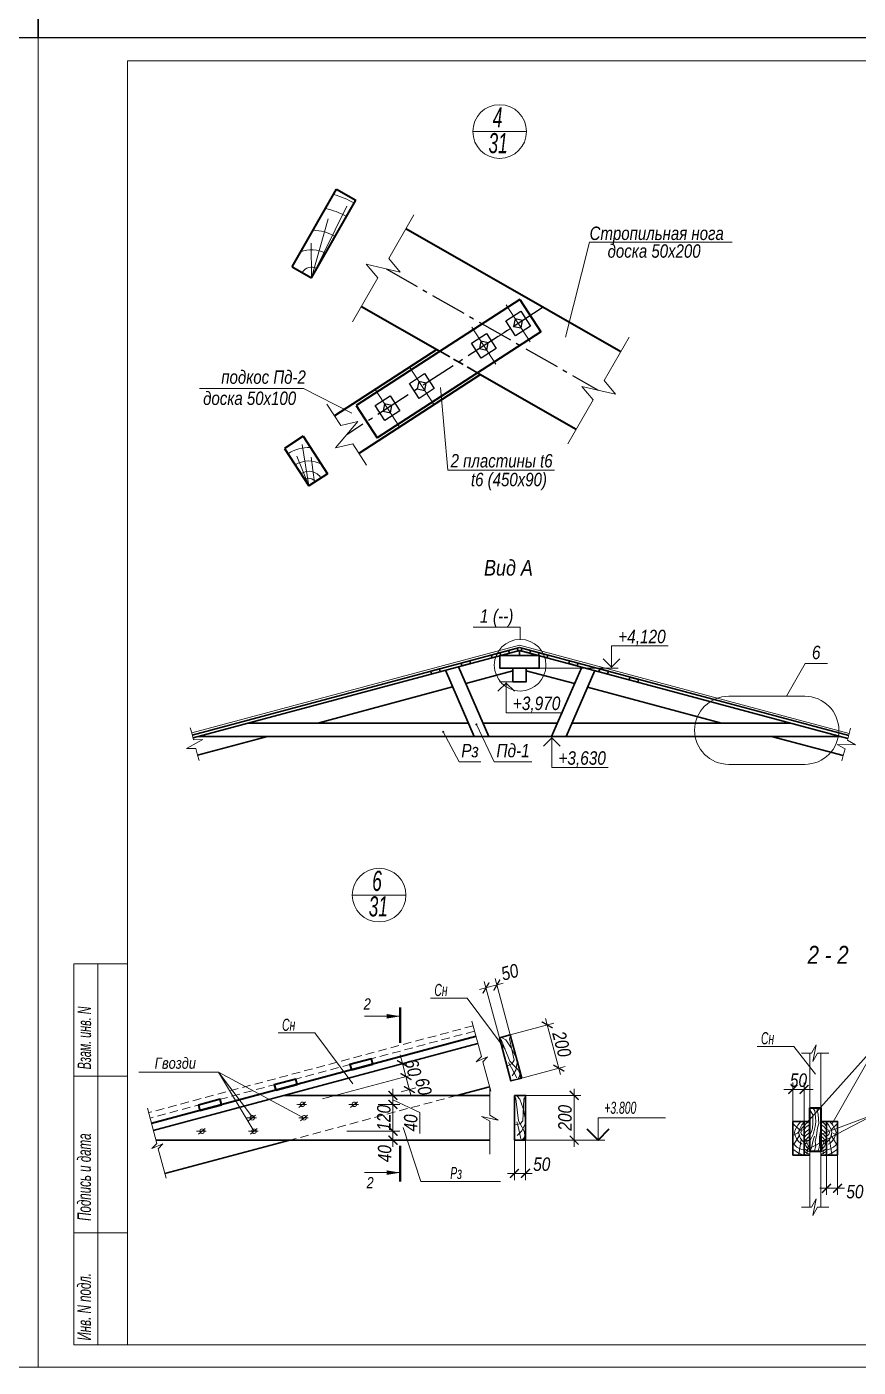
# Model space of a CAD drawing. Header units: millimetres. Extents: x 1582001 to 3303937, y 226471 to 491235.
# Drawn here: x 1623751 to 1642317, y 261555 to 291505 of the extents above; entities that cross this region are included whole.
import ezdxf

# ---------------------------------------------------------------- set-up
doc = ezdxf.new("R2010")
doc.units = ezdxf.units.MM
for name, pattern in [('CENTER', [50.8, 31.75, -6.35, 6.35, -6.35]), ('CONTI', [0]), ('gost5', [7, 5, -2, 0]), ('gost6', [12, 8, -1.5, 1, -1.5]), ('невидимая', [9.525, 6.35, -3.175])]:
    doc.linetypes.add(name, pattern=pattern)
doc.layers.get('Defpoints').update_dxf_attribs({"color": 255, "lineweight": 30})
for name, color, linetype in [('Rasmer', 135, 'Continuous'), ('Spezifikazia', 250, 'Continuous'), ('Формуляр', 138, 'Continuous')]:
    doc.layers.add(name, color=color, linetype=linetype)
for name, color, linetype, lineweight in [('Линия', 7, 'Continuous', 25), ('Оси', 251, 'CENTER', 9), ('Основная', 250, 'Continuous', 40), ('Отметки', 123, 'Continuous', 18), ('перекрытия', 7, 'Continuous', 40), ('Размеры', 7, 'Continuous', 18), ('средние', 92, 'Continuous', 30), ('Стены', 244, 'Continuous', 30), ('Стропило', 30, 'Continuous', 30), ('Текст', 202, 'Continuous', 15), ('Тонкая', 6, 'Continuous', 15), ('тонкие', 163, 'Continuous', 20), ('Штриховка', 252, 'Continuous', 15)]:
    doc.layers.add(name, color=color, linetype=linetype, lineweight=lineweight)
doc.styles.get("Standard").update_dxf_attribs({"font": 'ARIALNI.TTF', "height": 300})
doc.styles.add('STYLE1', font='ARIALNI.TTF', dxfattribs={"height": 300})
doc.styles.add('оля', font='ariali.ttf', dxfattribs={"width": 0.95, "height": 300})
doc.styles.add('Текст', font='ARIALNI.TTF')
doc.dimstyles.new('20', dxfattribs={"dimscale": 100, "dimtxt": 2.5, "dimasz": 2, "dimexe": 1.5, "dimexo": 0, "dimgap": 0.5, "dimtad": 1, "dimdec": 0, "dimlfac": 0.2, "dimzin": 0, "dimdsep": 46, "dimtxsty": 'STYLE1', "dimblk": 'ARCHTICK', "dimcen": -0.5, "dimdle": 1.5, "dimadec": 0, "dimazin": 0, "dimtm": 1e-09, "dimtfac": 1, "dimtdec": 0, "dimtix": 1, "dimtmove": 2, "dimatfit": 3, "dimldrblk": 'OPEN30', "dimfxl": 0, "dimtolj": 1, "dimtzin": 0, "dimlwd": 13, "dimlwe": 13, "dimarcsym": 0})

# ---------------------------------------------------------------- blocks, each defined once
blk = doc.blocks.new('_ArchTick')
at = {"color": 0, "linetype": 'ByBlock', "const_width": 0.15}
blk.add_lwpolyline([(-0.5, -0.5), (0.5, 0.5)], dxfattribs=at)
blk = doc.blocks.new('*D1888')
at = {"layer": 'Defpoints', "color": 0, "lineweight": -3, "transparency": 16777216}
for p in [(1630279, 267839), (1632219, 268048), (1630356, 267549)]:
    blk.add_point(p, dxfattribs=at)
at = {"layer": 'Rasmer', "color": 0, "lineweight": 13, "transparency": 16777216}
for p, q in [((1630279, 267839), (1632286, 268376)), ((1632141, 268338), (1632089, 268531)), ((1630356, 267549), (1632363, 268087)), ((1632141, 268338), (1632219, 268048)), ((1632219, 268048), (1632270, 267855))]:
    blk.add_line(p, q, dxfattribs=at)
at = {"layer": 'Rasmer', "color": 0, "lineweight": 13, "transparency": 16777216, "xscale": 200, "yscale": 200, "zscale": 200}
for p, rotation in [((1632141, 268338), 285.0000000000351), ((1632219, 268048), 105.0000000000351)]:
    blk.add_blockref('_ArchTick', p, dxfattribs=dict(at, rotation=rotation))
at = {"layer": 'Rasmer', "color": 0, "transparency": 16777216, "insert": (1632376, 268245), "char_height": 300, "attachment_point": 5, "rotation": 285, "style": 'STYLE1'}
blk.add_mtext('\\A1;60', dxfattribs=at)
blk = doc.blocks.new('_Open30')
at = {"color": 0, "linetype": 'ByBlock', "lineweight": -2}
for p, q in [((-1, 0.27), (0, 0)), ((0, 0), (-1, -0.27)), ((0, 0), (-1, 0))]:
    blk.add_line(p, q, dxfattribs=at)
blk = doc.blocks.new('*D1889')
at = {"layer": 'Defpoints', "color": 0, "lineweight": -3, "transparency": 16777216}
for p in [(1632296, 267758), (1630356, 267549), (1632114, 267709)]:
    blk.add_point(p, dxfattribs=at)
at = {"layer": 'Rasmer', "color": 0, "lineweight": 13, "transparency": 16777216}
for p, q in [((1630356, 267549), (1632363, 268087)), ((1632180, 268193), (1632335, 267613)), ((1632114, 267709), (1632441, 267797))]:
    blk.add_line(p, q, dxfattribs=at)
at = {"layer": 'Rasmer', "color": 0, "lineweight": 13, "transparency": 16777216, "xscale": 200, "yscale": 200, "zscale": 200}
for p, rotation in [((1632219, 268048), 104.9999999958184), ((1632296, 267758), 284.9999999958184)]:
    blk.add_blockref('_ArchTick', p, dxfattribs=dict(at, rotation=rotation))
at = {"layer": 'Rasmer', "color": 0, "transparency": 16777216, "insert": (1632609, 267828), "char_height": 300, "attachment_point": 5, "rotation": 285, "style": 'STYLE1'}
blk.add_mtext('\\A1;60', dxfattribs=at)
blk = doc.blocks.new('*D1890')
at = {"layer": 'Defpoints', "color": 0, "lineweight": -3, "transparency": 16777216}
for p in [(1630894, 266828), (1630894, 266628), (1631928, 266828)]:
    blk.add_point(p, dxfattribs=at)
at = {"layer": 'Rasmer', "color": 0, "lineweight": 13, "transparency": 16777216}
for p, q in [((1631928, 266478), (1631928, 266978)), ((1630894, 266828), (1632078, 266828)), ((1630894, 266628), (1632078, 266628))]:
    blk.add_line(p, q, dxfattribs=at)
at = {"layer": 'Rasmer', "color": 0, "lineweight": 13, "transparency": 16777216, "xscale": 200, "yscale": 200, "zscale": 200}
for p, rotation in [((1631928, 266828), 90), ((1631928, 266628), 270)]:
    blk.add_blockref('_ArchTick', p, dxfattribs=dict(at, rotation=rotation))
at = {"layer": 'Rasmer', "color": 0, "transparency": 16777216, "insert": (1631744, 266326), "char_height": 300, "attachment_point": 5, "rotation": 90, "style": 'STYLE1'}
blk.add_mtext('\\A1;40', dxfattribs=at)
blk = doc.blocks.new('*D1891')
at = {"layer": 'Defpoints', "color": 0, "lineweight": -3, "transparency": 16777216}
for p in [(1631596, 267428), (1631928, 267428), (1630894, 266828)]:
    blk.add_point(p, dxfattribs=at)
at = {"layer": 'Rasmer', "color": 0, "lineweight": 13, "transparency": 16777216}
for p, q in [((1631928, 266678), (1631928, 267578)), ((1631596, 267428), (1632078, 267428)), ((1630894, 266828), (1632078, 266828))]:
    blk.add_line(p, q, dxfattribs=at)
at = {"layer": 'Rasmer', "color": 0, "lineweight": 13, "transparency": 16777216, "xscale": 200, "yscale": 200, "zscale": 200}
for p, rotation in [((1631928, 267428), 90), ((1631928, 266828), 270)]:
    blk.add_blockref('_ArchTick', p, dxfattribs=dict(at, rotation=rotation))
at = {"layer": 'Rasmer', "color": 0, "transparency": 16777216, "insert": (1631725, 267128), "char_height": 300, "attachment_point": 5, "rotation": 90, "style": 'STYLE1'}
blk.add_mtext('\\A1;120', dxfattribs=at)
blk = doc.blocks.new('*D1892')
at = {"layer": 'Defpoints', "color": 0, "lineweight": -3, "transparency": 16777216}
for p in [(1631568, 267628), (1631928, 267628), (1631596, 267428)]:
    blk.add_point(p, dxfattribs=at)
at = {"layer": 'Rasmer', "color": 0, "lineweight": 13, "transparency": 16777216}
for p, q in [((1631928, 267278), (1631928, 267778)), ((1631568, 267628), (1632078, 267628)), ((1631928, 267528), (1632530, 267248)), ((1631596, 267428), (1632078, 267428)), ((1632530, 267248), (1632530, 266778))]:
    blk.add_line(p, q, dxfattribs=at)
at = {"layer": 'Rasmer', "color": 0, "lineweight": 13, "transparency": 16777216, "xscale": 200, "yscale": 200, "zscale": 200}
for p, rotation in [((1631928, 267628), 90), ((1631928, 267428), 270)]:
    blk.add_blockref('_ArchTick', p, dxfattribs=dict(at, rotation=rotation))
at = {"layer": 'Rasmer', "color": 0, "transparency": 16777216, "insert": (1632326, 267013), "char_height": 300, "attachment_point": 5, "rotation": 90, "style": 'STYLE1'}
blk.add_mtext('\\A1;40', dxfattribs=at)
blk = doc.blocks.new('*D1893')
at = {"layer": 'Defpoints', "color": 0, "lineweight": -3, "transparency": 16777216}
for p in [(1634639, 267628), (1634889, 267628), (1634889, 265886)]:
    blk.add_point(p, dxfattribs=at)
at = {"layer": 'Rasmer', "color": 0, "lineweight": 13, "transparency": 16777216}
for p, q in [((1634639, 267628), (1634639, 265736)), ((1634889, 267628), (1634889, 265736)), ((1634489, 265886), (1635039, 265886))]:
    blk.add_line(p, q, dxfattribs=at)
at = {"layer": 'Rasmer', "color": 0, "lineweight": 13, "transparency": 16777216, "xscale": 200, "yscale": 200, "zscale": 200, "rotation": 180}
blk.add_blockref('_ArchTick', (1634639, 265886), dxfattribs=at)
at = {"layer": 'Rasmer', "color": 0, "lineweight": 13, "transparency": 16777216, "xscale": 200, "yscale": 200, "zscale": 200}
blk.add_blockref('_ArchTick', (1634889, 265886), dxfattribs=at)
at = {"layer": 'Rasmer', "color": 0, "transparency": 16777216, "insert": (1635251, 266090), "char_height": 300, "attachment_point": 5, "style": 'STYLE1'}
blk.add_mtext('\\A1;50', dxfattribs=at)
blk = doc.blocks.new('*D1894')
at = {"layer": 'Defpoints', "color": 0, "lineweight": -3, "transparency": 16777216}
for p in [(1634889, 267628), (1634889, 266628), (1635974, 266628)]:
    blk.add_point(p, dxfattribs=at)
at = {"layer": 'Rasmer', "color": 0, "lineweight": 13, "transparency": 16777216}
for p, q in [((1635974, 267778), (1635974, 266478)), ((1634889, 267628), (1636124, 267628)), ((1634889, 266628), (1636124, 266628))]:
    blk.add_line(p, q, dxfattribs=at)
at = {"layer": 'Rasmer', "color": 0, "lineweight": 13, "transparency": 16777216, "xscale": 200, "yscale": 200, "zscale": 200}
for p, rotation in [((1635974, 267628), 90), ((1635974, 266628), 270)]:
    blk.add_blockref('_ArchTick', p, dxfattribs=dict(at, rotation=rotation))
at = {"layer": 'Rasmer', "color": 0, "transparency": 16777216, "insert": (1635771, 267128), "char_height": 300, "attachment_point": 5, "rotation": 90, "style": 'STYLE1'}
blk.add_mtext('\\A1;200', dxfattribs=at)
blk = doc.blocks.new('*D1895')
at = {"layer": 'Defpoints', "color": 0, "lineweight": -3, "transparency": 16777216}
for p in [(1634248, 270094), (1634546, 268982), (1634304, 268917)]:
    blk.add_point(p, dxfattribs=at)
at = {"layer": 'Rasmer', "color": 0, "lineweight": 13, "transparency": 16777216}
for p, q in [((1634304, 268917), (1633967, 270174)), ((1634546, 268982), (1634209, 270239)), ((1633861, 269991), (1634392, 270133))]:
    blk.add_line(p, q, dxfattribs=at)
at = {"layer": 'Rasmer', "color": 0, "lineweight": 13, "transparency": 16777216, "xscale": 200, "yscale": 200, "zscale": 200}
for p, rotation in [((1634006, 270030), 194.9999999999881), ((1634248, 270094), 14.99999999998814)]:
    blk.add_blockref('_ArchTick', p, dxfattribs=dict(at, rotation=rotation))
at = {"layer": 'Rasmer', "color": 0, "transparency": 16777216, "insert": (1634536, 270382), "char_height": 300, "attachment_point": 5, "rotation": 15, "style": 'STYLE1'}
blk.add_mtext('\\A1;50', dxfattribs=at)
blk = doc.blocks.new('*D1896')
at = {"layer": 'Defpoints', "color": 0, "lineweight": -3, "transparency": 16777216}
for p in [(1634546, 268982), (1635632, 268238), (1634804, 268016)]:
    blk.add_point(p, dxfattribs=at)
at = {"layer": 'Rasmer', "color": 0, "lineweight": 13, "transparency": 16777216}
for p, q in [((1635334, 269348), (1635671, 268093)), ((1634546, 268982), (1635518, 269242)), ((1634804, 268016), (1635777, 268277))]:
    blk.add_line(p, q, dxfattribs=at)
at = {"layer": 'Rasmer', "color": 0, "lineweight": 13, "transparency": 16777216, "xscale": 200, "yscale": 200, "zscale": 200}
for p, rotation in [((1635373, 269204), 104.9999999999967), ((1635632, 268238), 284.9999999999967)]:
    blk.add_blockref('_ArchTick', p, dxfattribs=dict(at, rotation=rotation))
at = {"layer": 'Rasmer', "color": 0, "transparency": 16777216, "insert": (1635699, 268773), "char_height": 300, "attachment_point": 5, "rotation": 285, "style": 'STYLE1'}
blk.add_mtext('\\A1;200', dxfattribs=at)
blk = doc.blocks.new('*D1897')
at = {"layer": 'Defpoints', "color": 0, "lineweight": -3, "transparency": 16777216}
for p in [(1641109, 267763), (1640859, 267045), (1641109, 267045)]:
    blk.add_point(p, dxfattribs=at)
at = {"layer": 'Rasmer', "color": 0, "lineweight": 13, "transparency": 16777216}
for p, q in [((1640859, 267763), (1640659, 267763)), ((1640859, 267045), (1640859, 267913)), ((1640859, 267763), (1641109, 267763)), ((1641109, 267045), (1641109, 267913)), ((1641109, 267763), (1641309, 267763))]:
    blk.add_line(p, q, dxfattribs=at)
at = {"layer": 'Rasmer', "color": 0, "lineweight": 13, "transparency": 16777216, "xscale": 200, "yscale": 200, "zscale": 200}
blk.add_blockref('_ArchTick', (1640859, 267763), dxfattribs=at)
at = {"layer": 'Rasmer', "color": 0, "lineweight": 13, "transparency": 16777216, "xscale": 200, "yscale": 200, "zscale": 200, "rotation": 180}
blk.add_blockref('_ArchTick', (1641109, 267763), dxfattribs=at)
at = {"layer": 'Rasmer', "color": 0, "transparency": 16777216, "insert": (1640984, 267966), "char_height": 300, "attachment_point": 5, "style": 'STYLE1'}
blk.add_mtext('\\A1;50', dxfattribs=at)
blk = doc.blocks.new('*D1898')
at = {"layer": 'Defpoints', "color": 0, "lineweight": -3, "transparency": 16777216}
for p in [(1641609, 266295), (1641859, 266295), (1641859, 265553)]:
    blk.add_point(p, dxfattribs=at)
at = {"layer": 'Rasmer', "color": 0, "lineweight": 13, "transparency": 16777216}
for p, q in [((1641609, 266295), (1641609, 265403)), ((1641859, 266295), (1641859, 265403)), ((1641459, 265553), (1642009, 265553))]:
    blk.add_line(p, q, dxfattribs=at)
at = {"layer": 'Rasmer', "color": 0, "lineweight": 13, "transparency": 16777216, "xscale": 200, "yscale": 200, "zscale": 200, "rotation": 180}
blk.add_blockref('_ArchTick', (1641609, 265553), dxfattribs=at)
at = {"layer": 'Rasmer', "color": 0, "lineweight": 13, "transparency": 16777216, "xscale": 200, "yscale": 200, "zscale": 200}
blk.add_blockref('_ArchTick', (1641859, 265553), dxfattribs=at)
at = {"layer": 'Rasmer', "color": 0, "transparency": 16777216, "insert": (1642244, 265476), "char_height": 300, "attachment_point": 5, "style": 'STYLE1'}
blk.add_mtext('\\A1;50', dxfattribs=at)

msp = doc.modelspace()

# ---------------------------------------------------------------- linework, layer by layer
at = {"linetype": 'gost6', "ltscale": 100}
for p, q in [((1631772.7, 286096.4), (1636508.7, 283387.2)), ((1635283.8, 285239.9), (1630896.3, 282391))]:
    msp.add_line(p, q, dxfattribs=at)
at = {"layer": 'Spezifikazia', "lineweight": 18, "ltscale": 500}
for p, q in [((1624800.8, 262055.1), (1624800.8, 270567.3)), ((1626000.8, 270567.3), (1624800.8, 270567.3)), ((1625340.2, 262055.1), (1625340.2, 270567.3)), ((1626000.8, 268055.1), (1624800.8, 268055.1)), ((1626000.8, 264555.1), (1624800.8, 264555.1)), ((1626000.8, 264555.1), (1624800.8, 264555.1)), ((1626000.8, 262055.1), (1624800.8, 262055.1))]:
    msp.add_line(p, q, dxfattribs=at)
for points in [[(1582000.9, 291255.1), (1624000.8, 291255.1), (1624000.8, 261555.1), (1582000.9, 261555.1)], [(1624000.8, 291255.1), (1666000.8, 291255.1), (1666000.8, 261555.1), (1624000.8, 261555.1)], [(1626000.8, 262055.1), (1626000.8, 290745), (1665500.8, 290745), (1665500.8, 262055.1)]]:
    msp.add_lwpolyline(points, close=True, dxfattribs=at)
at = {"layer": 'Линия', "ltscale": 100}
for points in [[(1634446.9, 284935), (1634782.4, 285152.8), (1635000.3, 284817.3), (1634664.8, 284599.5)], [(1634658.6, 284976.3), (1634623.5, 284811.1), (1634788.6, 284776), (1634823.7, 284941.1)], [(1633680.9, 284437.6), (1634016.4, 284655.4), (1634234.2, 284319.9), (1633898.8, 284102.1)], [(1633892.6, 284478.9), (1633857.5, 284313.8), (1634022.6, 284278.7), (1634057.7, 284443.8)], [(1632295.4, 283537.9), (1632630.8, 283755.7), (1632848.7, 283420.3), (1632513.2, 283202.4)], [(1632507, 283579.2), (1632471.9, 283414.1), (1632637, 283379), (1632672.1, 283544.1)], [(1631529.3, 283040.5), (1631864.8, 283258.3), (1632082.7, 282922.9), (1631747.2, 282705)], [(1631741, 283081.8), (1631705.9, 282916.7), (1631871, 282881.6), (1631906.1, 283046.7)]]:
    msp.add_lwpolyline(points, close=True, dxfattribs=at)
at = {"layer": 'Оси', "lineweight": 0, "ltscale": 100}
for p, q in [((1629976.5, 267487.7), (1629824.1, 267359.9)), ((1631135.6, 267487.7), (1630983.2, 267359.9)), ((1628856.9, 267187.7), (1628704.5, 267059.9)), ((1630016, 267187.7), (1629863.6, 267059.9)), ((1627737.3, 266887.7), (1627584.9, 266759.9)), ((1628896.4, 266887.7), (1628744, 266759.9))]:
    msp.add_line(p, q, dxfattribs=at)
at = {"layer": 'Оси'}
for p, q in [((1629996.9, 267427.9), (1629782.8, 267427.9)), ((1631156.1, 267427.9), (1630941.9, 267427.9)), ((1628877.3, 267127.9), (1628663.2, 267127.9)), ((1630036.4, 267127.9), (1629822.3, 267127.9)), ((1627757.7, 266827.9), (1627543.6, 266827.9)), ((1628916.8, 266827.9), (1628702.7, 266827.9))]:
    msp.add_line(p, q, dxfattribs=at)
at = {"layer": 'Основная', "ltscale": 100}
for p, q in [((1629674.9, 286144.4), (1630668, 287880.4)), ((1630668, 287880.4), (1631102, 287632.1)), ((1630108.9, 285896.1), (1631102, 287632.1)), ((1632216.1, 286994.8), (1637016.1, 284249)), ((1629674.9, 286144.4), (1630108.9, 285896.1)), ((1634759.5, 285412.1), (1631109.5, 283042.1)), ((1631223, 285258.8), (1632977.6, 284255.1)), ((1634759.5, 285412.1), (1635227.8, 284690.9)), ((1635227.8, 284690.9), (1631577.8, 282320.8)), ((1632909.2, 284294.2), (1630624, 282810.4)), ((1633885.4, 283735.8), (1631168.6, 281971.7)), ((1633817.1, 283774.9), (1636023, 282513)), ((1631109.5, 283042.1), (1631577.8, 282320.8)), ((1629924.4, 282356.1), (1629505, 282083.8)), ((1629924.4, 282356.1), (1630469, 281517.4)), ((1629505, 282083.8), (1630049.6, 281245.1)), ((1630469, 281517.4), (1630049.6, 281245.1))]:
    msp.add_line(p, q, dxfattribs=at)
at = {"layer": 'Отметки', "linetype": 'Continuous', "ltscale": 100}
for p, q in [((1636511.6, 267127.9), (1638011.6, 267127.9)), ((1635450.5, 266627.9), (1636661.6, 266627.9))]:
    msp.add_line(p, q, dxfattribs=at)
at = {"layer": 'перекрытия', "ltscale": 100}
msp.add_line((1633782.2, 268943), (1626534.4, 267001), dxfattribs=at)
for points in [[(1631481.9, 268326.6), (1631449.6, 268447.4), (1630966.6, 268318), (1630999, 268197.2), (1631481.9, 268326.6)], [(1629791.6, 267873.7), (1629759.2, 267994.5), (1629276.3, 267865), (1629308.6, 267744.3), (1629791.6, 267873.7)], [(1628101.2, 267420.8), (1628068.8, 267541.5), (1627585.9, 267412.1), (1627618.2, 267291.4), (1628101.2, 267420.8)]]:
    msp.add_lwpolyline(points, dxfattribs=at)
at = {"layer": 'Размеры', "ltscale": 100}
for p, q in [((1634768.3, 278090.2), (1633719.6, 278090.2)), ((1634768.3, 277817.6), (1634768.3, 278090.2)), ((1640714.4, 276546.8), (1641134.9, 277275.1)), ((1641134.9, 277275.1), (1641630.1, 277275.1)), ((1641124.9, 276546.8), (1639425.5, 276546.8)), ((1639425.5, 275025.3), (1641124.9, 275025.3))]:
    msp.add_line(p, q, dxfattribs=at)
at = {"layer": 'Размеры', "linetype": 'Continuous', "ltscale": 100}
for p, q in [((1636807.8, 277171.1), (1636807.8, 277671.1)), ((1636807.8, 277671.1), (1638071.9, 277671.1)), ((1636622, 277385.2), (1636807.8, 277199.3)), ((1636807.8, 277199.3), (1636993.7, 277385.2)), ((1635195.6, 277171.1), (1636957.8, 277171.1)), ((1634455.1, 276842.8), (1634269.2, 276656.9)), ((1634755.1, 276871.1), (1634305.1, 276871.1)), ((1634455.1, 276871.1), (1634455.1, 276178.7)), ((1634641, 276656.9), (1634455.1, 276842.8)), ((1634455.1, 276178.7), (1635719.2, 276178.7)), ((1633789.8, 275914.6), (1634189.1, 275083.5)), ((1633051.3, 275751.4), (1633404.1, 275082.9)), ((1635472.4, 275620.8), (1635286.6, 275434.9)), ((1635622.4, 275649.1), (1635322.4, 275649.1)), ((1635472.4, 275649.1), (1635472.4, 274956.8)), ((1635658.3, 275434.9), (1635472.4, 275620.8)), ((1633404.1, 275082.9), (1633892.9, 275082.9)), ((1634189.1, 275083.5), (1635032.6, 275083.5)), ((1635472.4, 274956.8), (1636736.5, 274956.8))]:
    msp.add_line(p, q, dxfattribs=at)
at = {"layer": 'Размеры', "linetype": 'Continuous', "ltscale": 40}
for p, q in [((1627433.2, 275726.3), (1627402.2, 275842.2)), ((1642118.6, 275716), (1642149.7, 275831.9)), ((1627566, 275230.6), (1627597.1, 275114.7)), ((1641985.6, 275219.5), (1641954.6, 275103.6))]:
    msp.add_line(p, q, dxfattribs=at)
for points in [[(1627433.2, 275726.3), (1627473.7, 275575.1), (1627679.9, 275578.5), (1627319.4, 275378.4), (1627525.5, 275381.9), (1627566, 275230.6)], [(1641985.6, 275219.5), (1642026.2, 275371.2), (1641846, 275471.2), (1642258.3, 275464.3), (1642078, 275564.4), (1642118.6, 275716)]]:
    msp.add_lwpolyline(points, dxfattribs=at)
at = {"layer": 'Размеры', "lineweight": 40}
msp.add_lwpolyline([(1636257.7, 266877.9), (1636507.7, 266627.9), (1636757.7, 266877.9)], dxfattribs=at)
at = {"layer": 'Размеры'}
msp.add_lwpolyline([(1636507.7, 266627.9), (1636507.7, 267127.9), (1638007.7, 267127.9)], dxfattribs=at)
at = {"layer": 'Размеры', "ltscale": 100}
for centre, radius, start, end in [((1634768.3, 277240.6), 577, 0, 180), ((1634768.3, 277240.6), 577, 180, 0), ((1639425.5, 275786), 760.8, 90, 270), ((1641124.9, 275786), 760.8, 270, 90)]:
    msp.add_arc(centre, radius, start, end, dxfattribs=at)
at = {"layer": 'Размеры', "linetype": 'Continuous', "ltscale": 100}
for centre, start, end in [((1633789.8, 275914.6), 0, 180), ((1633789.8, 275914.6), 180, 0), ((1633051.3, 275751.4), 0, 180), ((1633051.3, 275751.4), 180, 0)]:
    msp.add_arc(centre, 12.5, start, end, dxfattribs=at)
at = {"layer": 'средние', "linetype": 'gost5', "ltscale": 50}
msp.add_line((1632977.6, 284255.1), (1633817.1, 283774.9), dxfattribs=at)
at = {"layer": 'Стены'}
for p, q in [((1634755.1, 277637.3), (1627445.9, 275678.8)), ((1634755.1, 277637.3), (1642105.7, 275667.7)), ((1634755.1, 277571.1), (1627462.5, 275617)), ((1634755.1, 277571.1), (1634755.1, 277454.1)), ((1634755.1, 277571.1), (1642089.1, 275605.9)), ((1633742.1, 275649.1), (1633097.5, 277126.9)), ((1634069.4, 275649.1), (1633390.5, 277205.4)), ((1634605.1, 277116.8), (1633552.2, 276834.6)), ((1634905.1, 277116.8), (1635981.4, 276828.4)), ((1635467, 275649.1), (1636143.1, 277199.1)), ((1635794.3, 275649.1), (1636436.2, 277120.6)), ((1633259.2, 276756.1), (1630247.3, 275949.1)), ((1636274.4, 276749.8), (1639262.9, 275949.1)), ((1633611.2, 275949.1), (1628701.8, 275949.1)), ((1635597.9, 275949.1), (1633938.5, 275949.1)), ((1640808.4, 275949.1), (1635925.2, 275949.1)), ((1629127.7, 275649.1), (1627566, 275230.6)), ((1641928, 275649.1), (1627582.2, 275649.1)), ((1640382.5, 275649.1), (1641985.6, 275219.5))]:
    msp.add_line(p, q, dxfattribs=at)
for points in [[(1633641.6, 277338.9), (1633658.1, 277277.1), (1633464.9, 277225.4), (1633448.4, 277287.2)], [(1634317.7, 277520.1), (1634334.3, 277458.3), (1634141.1, 277406.5), (1634124.5, 277468.4)], [(1634314.6, 277454.1), (1635195.6, 277454.1), (1635195.6, 277171.1), (1634314.6, 277171.1)], [(1634510.9, 277571.9), (1634527.5, 277510.1), (1634334.3, 277458.3), (1634317.7, 277520.1)], [(1634704.1, 277623.6), (1634720.6, 277561.8), (1634527.5, 277510.1), (1634510.9, 277571.9)], [(1634806.1, 277623.6), (1634789.6, 277561.8), (1634982.7, 277510.1), (1634999.3, 277571.9)], [(1634999.3, 277571.9), (1634982.7, 277510.1), (1635175.9, 277458.3), (1635192.5, 277520.1)], [(1635192.5, 277520.1), (1635175.9, 277458.3), (1635369.1, 277406.5), (1635385.7, 277468.4)], [(1635868.6, 277338.9), (1635852.1, 277277.1), (1636045.3, 277225.4), (1636061.8, 277287.2)], [(1632965.4, 277157.8), (1632982, 277095.9), (1632788.8, 277044.2), (1632772.2, 277106)], [(1634605.1, 277171.1), (1634905.1, 277171.1), (1634905.1, 276871.1), (1634605.1, 276871.1)], [(1636544.8, 277157.8), (1636528.2, 277095.9), (1636721.4, 277044.2), (1636738, 277106)], [(1637220.9, 276976.6), (1637204.4, 276914.8), (1637397.6, 276863), (1637414.1, 276924.8)]]:
    msp.add_lwpolyline(points, close=True, dxfattribs=at)
at = {"layer": 'Стропило', "linetype": 'невидимая', "lineweight": 20, "ltscale": 30}
for p, q in [((1633717.5, 269184.5), (1626469.7, 267242.4)), ((1633749.9, 269063.8), (1626502.1, 267121.7)), ((1633356.2, 267627.9), (1629624.2, 266627.9))]:
    msp.add_line(p, q, dxfattribs=at)
at = {"layer": 'Стропило'}
for p, q in [((1633823.7, 268788.5), (1626575.8, 266846.4)), ((1634082.5, 267822.5), (1633356.2, 267627.9)), ((1629492.5, 267627.9), (1634090.7, 267627.9)), ((1641109.1, 267045.5), (1641109.1, 266295.5)), ((1641109.1, 267045.5), (1641234.1, 267045.5)), ((1641609.1, 267045.5), (1641484.1, 267045.5)), ((1641609.1, 267045.5), (1641609.1, 266295.5)), ((1626634.4, 266627.9), (1634090.7, 266627.9)), ((1629624.2, 266627.9), (1626834.7, 265880.5)), ((1641109.1, 266295.5), (1641234.1, 266295.5)), ((1641609.1, 266295.5), (1641484.1, 266295.5))]:
    msp.add_line(p, q, dxfattribs=at)
at = {"layer": 'Стропило', "lineweight": 18}
for p, q in [((1641234.1, 268571.5), (1641234.1, 265128.3)), ((1641484.1, 268571.5), (1641484.1, 265128.3))]:
    msp.add_line(p, q, dxfattribs=at)
at = {"layer": 'Стропило'}
for points in [[(1634304.2, 268917.2), (1634545.6, 268981.9), (1634804.5, 268016), (1634563, 267951.3), (1634304.2, 268917.2)], [(1634639, 267627.9), (1634889, 267627.9), (1634889, 266627.9), (1634639, 266627.9), (1634639, 267627.9)], [(1640859.1, 267045.5), (1641109.1, 267045.5), (1641109.1, 266295.5), (1640859.1, 266295.5), (1640859.1, 267045.5)], [(1641609.1, 267045.5), (1641859.1, 267045.5), (1641859.1, 266295.5), (1641609.1, 266295.5), (1641609.1, 267045.5)]]:
    msp.add_lwpolyline(points, dxfattribs=at)
at = {"layer": 'Стропило', "lineweight": 40}
msp.add_lwpolyline([(1641234.1, 267352.4), (1641484.1, 267352.4), (1641484.1, 266373.4), (1641234.1, 266373.4), (1641234.1, 267352.4)], dxfattribs=at)
at = {"layer": 'Текст', "linetype": 'CONTI', "ltscale": 20}
for p, q in [((1634910.7, 289163.9), (1633710.7, 289163.9)), ((1632218.1, 272104.1), (1631018.1, 272104.1))]:
    msp.add_line(p, q, dxfattribs=at)
at = {"layer": 'Текст'}
for p, q in [((1632764.6, 269800.7), (1633583.6, 269800.7)), ((1633583.6, 269800.7), (1634431, 268660.4)), ((1632090.6, 269396.3), (1631290.6, 269396.3)), ((1629363.6, 269023.4), (1630182.6, 269023.4)), ((1630182.6, 269023.4), (1631030, 267883.2)), ((1640058.7, 268722.5), (1640877.7, 268722.5)), ((1640877.7, 268722.5), (1641360.8, 268105.5)), ((1642757.1, 268784.1), (1640963.6, 266784.4)), ((1641731.6, 266988.4), (1642757.1, 268784.1)), ((1627007.2, 268144.1), (1626254.9, 268144.1)), ((1632158, 266911.4), (1632547.6, 265703)), ((1632090.6, 265902.4), (1631290.6, 265902.4)), ((1633299.9, 265703), (1632547.6, 265703)), ((1634326.1, 265703), (1632547.6, 265703))]:
    msp.add_line(p, q, dxfattribs=at)
at = {"layer": 'Текст', "ltscale": 100}
for p, q in [((1628033.4, 268144.1), (1626254.9, 268144.1)), ((1628033.4, 268144.1), (1629944.7, 267117.9)), ((1628033.4, 268144.1), (1628788.4, 267143.1)), ((1628033.4, 268144.1), (1628830.3, 266819.4)), ((1641154.5, 266404.5), (1642708.2, 267216.6)), ((1642708.2, 267216.6), (1641522.2, 266766.2))]:
    msp.add_line(p, q, dxfattribs=at)
at = {"layer": 'Текст', "const_width": 50}
for points in [[(1632090.6, 269596.3), (1632090.6, 268796.3)], [(1632090.6, 266502.4), (1632090.6, 265702.4)]]:
    msp.add_lwpolyline(points, dxfattribs=at)
at = {"layer": 'Текст'}
for points in [[(1632090.6, 269396.3, 0, 100, 0), (1631790.6, 269396.3, 100, 100, 0)], [(1632090.6, 265902.4, 0, 100, 0), (1631790.6, 265902.4, 100, 100, 0)]]:
    msp.add_lwpolyline(points, format="xyseb", dxfattribs=at)
at = {"layer": 'Текст', "linetype": 'CONTI', "ltscale": 20}
for centre in [(1634310.7, 289163.9), (1631618.1, 272104.1)]:
    msp.add_circle(centre, 600, dxfattribs=at)
at = {"layer": 'Тонкая', "ltscale": 10}
for p, q in [((1630108.9, 285896.1), (1630900.3, 287495.5)), ((1631833.3, 286325.7), (1632390.9, 287300.4)), ((1630108.9, 285896.1), (1630481.5, 287215.7)), ((1630108.9, 285896.1), (1630100.3, 286668.1)), ((1631833.3, 286325.7), (1632087.6, 286023.8)), ((1631333.1, 286197.8), (1632087.6, 286023.8)), ((1631333.1, 286197.8), (1631587.4, 285895.8)), ((1631587.4, 285895.8), (1631024.2, 284911.3)), ((1634125.3, 284487.7), (1634555.9, 284767.2)), ((1636644.4, 283599.2), (1637202, 284573.9)), ((1632991.8, 283445), (1633150.7, 281599.1)), ((1636144.2, 283471.2), (1636898.7, 283297.2)), ((1636144.2, 283471.2), (1636398.5, 283169.3)), ((1636644.4, 283599.2), (1636898.7, 283297.2)), ((1630761.5, 282598.7), (1630452.4, 283074.6)), ((1636398.5, 283169.3), (1635835.3, 282184.8)), ((1630646.3, 282095.4), (1631146.3, 282686.7)), ((1630761.5, 282598.7), (1631146.3, 282686.7)), ((1630049.6, 281245.1), (1629896.7, 282171.8)), ((1630646.3, 282095.4), (1631031.2, 282183.3)), ((1631340.2, 281707.4), (1631031.2, 282183.3)), ((1630049.6, 281245.1), (1629780.3, 281913)), ((1630175.2, 281326.6), (1630098.9, 281891.7)), ((1633150.7, 281599.1), (1635536.6, 281599.1))]:
    msp.add_line(p, q, dxfattribs=at)
at = {"layer": 'Тонкая', "ltscale": 0.5}
for p in [(1627608.5, 283425.9), (1631012.2, 282871.9)]:
    msp.add_line(p, (1629928, 283425.9), dxfattribs=at)
msp.add_lwpolyline([(1635781.1, 284567.4), (1636314.4, 286691.3), (1639506.4, 286691.3)], dxfattribs=at)
at = {"layer": 'Тонкая', "ltscale": 100}
for points in [[(1634455, 285289.9), (1634992.2, 284462.4)], [(1633688.9, 284792.5), (1634226.2, 283965)], [(1632303.4, 283892.8), (1632840.6, 283065.4)], [(1631537.4, 283395.4), (1632074.6, 282568)]]:
    msp.add_lwpolyline(points, dxfattribs=at)
at = {"layer": 'Тонкая'}
for points in [[(1633690.8, 269284.5), (1633901.9, 268496.6), (1633787.5, 268380), (1634036.4, 268486.3), (1633933.7, 268377.7), (1634110, 267719.7)], [(1641053.7, 268571.5), (1641274.4, 268571.5), (1641382.6, 268759), (1641303.5, 268386.6), (1641410.3, 268571.5), (1641665, 268571.5)], [(1634090.7, 267803.4), (1634090.7, 267185), (1634278.1, 267076.8), (1633905.7, 267156), (1634090.7, 267049.2), (1634090.7, 266314.2)], [(1626442.9, 267342.4), (1626654, 266554.6), (1626539.6, 266438), (1626788.6, 266544.3), (1626685.9, 266435.6), (1626862.2, 265777.7)], [(1641053.7, 265128.3), (1641274.4, 265128.3), (1641382.6, 265315.8), (1641303.5, 264943.3), (1641410.3, 265128.3), (1641665, 265128.3)]]:
    msp.add_lwpolyline(points, dxfattribs=at)
at = {"layer": 'Тонкая', "linetype": 'CONTI', "ltscale": 20, "const_width": 100}
for points in [[(1629895.2, 267427.9, 1), (1629915.2, 267427.9, 1)], [(1631054.3, 267427.9, 1), (1631074.3, 267427.9, 1)], [(1628775.6, 267127.9, 1), (1628795.6, 267127.9, 1)], [(1629934.7, 267127.9, 1), (1629954.7, 267127.9, 1)], [(1627656, 266827.9, 1), (1627676, 266827.9, 1)], [(1628815.1, 266827.9, 1), (1628835.1, 266827.9, 1)]]:
    msp.add_lwpolyline(points, format="xyb", close=True, dxfattribs=at)
at = {"layer": 'Тонкая', "ltscale": 10}
for centre, radius, start, end in [((1630108.9, 285896.1), 1924.3, 60.22847, 75.28873), ((1630108.9, 285896.1), 1578.9, 60.22847, 78.6899), ((1630108.9, 285896.1), 1064.1, 60.22847, 88.25558), ((1630108.9, 285896.1), 628.2, 60.22847, 112.96866), ((1630108.9, 285896.1), 239.6, 60.22847, 150.22847), ((1630049.6, 281245.1), 859.1, 87.40501, 122.9965), ((1630049.6, 281245.1), 560.4, 59.84636, 122.9965), ((1630049.6, 281245.1), 327.4, 32.9965, 122.9965), ((1630049.6, 281245.1), 171.1, 32.9965, 122.9965)]:
    msp.add_arc(centre, radius, start, end, dxfattribs=at)
at = {"layer": 'тонкие', "ltscale": 100}
for q in [(1627433, 275727.1), (1642118.6, 275716)]:
    msp.add_line((1634755.1, 277689.1), q, dxfattribs=at)
at = {"layer": 'Формуляр', "color": 0}
for points in [[(1582000.9, 320955), (1624000.8, 320955), (1624000.8, 291255.1), (1582000.9, 291255.1)], [(1624000.8, 320955), (1666000.8, 320955), (1666000.8, 291255.1), (1624000.8, 291255.1)]]:
    msp.add_lwpolyline(points, close=True, dxfattribs=at)
at = {"layer": 'Штриховка', "linetype": 'CONTI', "ltscale": 20}
for p, q in [((1634551.9, 268958.4), (1634533.7, 268889.5)), ((1634304.2, 268917.2), (1634352.6, 268851.2)), ((1634352.6, 268851.2), (1634541.6, 268390.9)), ((1634370.1, 268917.1), (1634447.3, 268867.4)), ((1634447.3, 268867.4), (1634571.3, 268687.7)), ((1634533.7, 268889.5), (1634636.4, 268416.3)), ((1634571.3, 268687.7), (1634687.5, 268452.7)), ((1634507.1, 268359.8), (1634576.9, 268243.3)), ((1634541.6, 268390.9), (1634643.6, 268283.6)), ((1634636.4, 268416.3), (1634592.6, 268337.2)), ((1634706, 268383.3), (1634693.7, 268319.8)), ((1634592.6, 268337.2), (1634489.6, 268289.2)), ((1634576.9, 268243.3), (1634695, 268021.2)), ((1634635.9, 268132.3), (1634593.5, 268066.3)), ((1634669.5, 268195.5), (1634635.9, 268132.3)), ((1634643.6, 268283.6), (1634719.2, 268204.1)), ((1634693.7, 268319.8), (1634669.5, 268195.5)), ((1634719.2, 268204.1), (1634758.8, 268116.1)), ((1634773.1, 268133), (1634748.6, 268039.7)), ((1634758.8, 268116.1), (1634767.6, 268031.9)), ((1634748.6, 268039.7), (1634719.9, 267993.3)), ((1634767.6, 268031.9), (1634761.5, 268004.5)), ((1634639, 267627.9), (1634668.7, 267551.6)), ((1634668.7, 267551.6), (1634732.1, 267058.1)), ((1634702.7, 267610.7), (1634764.3, 267542.8)), ((1634764.3, 267542.8), (1634837.6, 267337.1)), ((1634853.5, 267541.8), (1634830.3, 267058.1)), ((1634889, 267603.6), (1634853.5, 267541.8)), ((1634837.6, 267337.1), (1634889, 267080)), ((1641234.1, 267303.1), (1641307.4, 267194.8)), ((1641305.7, 267352.4), (1641348.5, 267285.3)), ((1641307.4, 267194.8), (1641307.4, 267010.4)), ((1641348.5, 267285.3), (1641363.2, 267140)), ((1641391.6, 267352.4), (1641400.6, 267307.7)), ((1641400.6, 267307.7), (1641426.2, 267200.8)), ((1641426.2, 267200.8), (1641439.1, 266999.8)), ((1634767.5, 266993.1), (1634655.5, 266973.3)), ((1634690.7, 267037), (1634728, 266906.5)), ((1634728, 266906.5), (1634784.6, 266661.3)), ((1634732.1, 267058.1), (1634802.9, 266928)), ((1634830.3, 267058.1), (1634767.5, 266993.1)), ((1634802.9, 266928), (1634855.3, 266831.7)), ((1634860.6, 266950.1), (1634805, 266836.2)), ((1634889, 267008.2), (1634860.6, 266950.1)), ((1641157.9, 266998.2), (1641113.3, 266945.1)), ((1641157.9, 266922.3), (1641113.3, 266869.2)), ((1641219.4, 267045.5), (1641157.9, 266998.2)), ((1641234.1, 266980.8), (1641157.9, 266922.3)), ((1641234.1, 266881.3), (1641157.9, 266822.7)), ((1641296.7, 266895.4), (1641277.9, 266817.9)), ((1641307.4, 267010.4), (1641296.7, 266895.4)), ((1641355.9, 266930.5), (1641333.7, 266842.8)), ((1641374.8, 267038.9), (1641355.9, 266930.5)), ((1641363.2, 267140), (1641374.8, 267038.9)), ((1641409.1, 266905.7), (1641383.6, 266729.7)), ((1641439.1, 266999.8), (1641409.1, 266905.7)), ((1641484.1, 266881.3), (1641452, 266698.8)), ((1641484.1, 266980.8), (1641560.2, 266922.3)), ((1641484.1, 266881.3), (1641560.2, 266822.7)), ((1641498.8, 267045.5), (1641560.2, 266998.2)), ((1641560.2, 266998.2), (1641604.8, 266945.1)), ((1641560.2, 266922.3), (1641604.8, 266869.2)), ((1634756.3, 266783.9), (1634698.2, 266731.2)), ((1634805, 266836.2), (1634756.3, 266783.9)), ((1634841.1, 266665.3), (1634801.5, 266627.9)), ((1634889, 266749.1), (1634841.1, 266665.3)), ((1634857.5, 266652.8), (1634844.5, 266627.9)), ((1634855.3, 266831.7), (1634870.7, 266736.4)), ((1634870.7, 266736.4), (1634857.5, 266652.8)), ((1641157.9, 266822.7), (1641113.3, 266769.6)), ((1641157.9, 266736.9), (1641113.3, 266683.8)), ((1641161.3, 266559.3), (1641123.9, 266539.7)), ((1641179, 266599), (1641124, 266652.3)), ((1641135, 266597.7), (1641127.4, 266567.9)), ((1641127.4, 266567.9), (1641135.5, 266528.4)), ((1641163.2, 266649.9), (1641135, 266597.7)), ((1641234.1, 266795.5), (1641157.9, 266736.9)), ((1641199.7, 266693.3), (1641163.2, 266649.9)), ((1641189.1, 266618.9), (1641168.8, 266584.3)), ((1641168.8, 266584.3), (1641176.6, 266545.9)), ((1641234.1, 266620.9), (1641189.1, 266618.9)), ((1641234.1, 266719.8), (1641199.7, 266693.3)), ((1641277.9, 266817.9), (1641234.1, 266736.5)), ((1641315.8, 266756.4), (1641234.1, 266604.6)), ((1641272.3, 266455.2), (1641315.1, 266626.2)), ((1641315.1, 266626.2), (1641338.6, 266713.9)), ((1641333.7, 266842.8), (1641315.8, 266756.4)), ((1641383.6, 266729.7), (1641360.1, 266601.4)), ((1641360.1, 266601.4), (1641372.9, 266492.4)), ((1641452, 266698.8), (1641452.8, 266513.6)), ((1641484.1, 266795.5), (1641560.2, 266736.9)), ((1641484.1, 266719.8), (1641518.5, 266693.3)), ((1641484.1, 266620.9), (1641529, 266618.9)), ((1641518.5, 266693.3), (1641554.9, 266649.9)), ((1641529, 266618.9), (1641549.3, 266584.3)), ((1641539.1, 266599), (1641594.2, 266652.3)), ((1641549.3, 266584.3), (1641541.5, 266545.9)), ((1641554.9, 266649.9), (1641583.1, 266597.7)), ((1641556.8, 266559.3), (1641594.3, 266539.7)), ((1641560.2, 266822.7), (1641604.8, 266769.6)), ((1641560.2, 266736.9), (1641604.8, 266683.8)), ((1641590.8, 266567.9), (1641582.6, 266528.4)), ((1641583.1, 266597.7), (1641590.8, 266567.9)), ((1641109.1, 266379), (1641172.7, 266334.9)), ((1641109.1, 266324.7), (1641144.5, 266295.5)), ((1641129.8, 266425.2), (1641154.5, 266404.5)), ((1641135.5, 266528.4), (1641147.7, 266498.8)), ((1641147.7, 266498.8), (1641172.9, 266467.3)), ((1641154.5, 266404.5), (1641188.3, 266382.4)), ((1641172.7, 266334.9), (1641234.1, 266314.9)), ((1641172.9, 266467.3), (1641190.3, 266452.8)), ((1641201.8, 266490.2), (1641174, 266319.9)), ((1641176.6, 266545.9), (1641196.5, 266515.2)), ((1641188.3, 266382.4), (1641234.1, 266367.5)), ((1641190.3, 266452.8), (1641234.1, 266424.3)), ((1641196.5, 266515.2), (1641222.8, 266499.3)), ((1641234.1, 266373.4), (1641272.3, 266455.2)), ((1641372.9, 266492.4), (1641336.6, 266373.4)), ((1641436.1, 266430.3), (1641409.1, 266373.4)), ((1641452.8, 266513.6), (1641436.1, 266430.3)), ((1641527.9, 266452.8), (1641484.1, 266424.3)), ((1641529.8, 266382.4), (1641484.1, 266367.5)), ((1641545.4, 266334.9), (1641484.1, 266314.9)), ((1641521.6, 266515.2), (1641495.3, 266499.3)), ((1641516.3, 266490.2), (1641544.1, 266319.9)), ((1641541.5, 266545.9), (1641521.6, 266515.2)), ((1641545.2, 266467.3), (1641527.9, 266452.8)), ((1641563.7, 266404.5), (1641529.8, 266382.4)), ((1641570.4, 266498.8), (1641545.2, 266467.3)), ((1641609.1, 266379), (1641545.4, 266334.9)), ((1641588.4, 266425.2), (1641563.7, 266404.5)), ((1641582.6, 266528.4), (1641570.4, 266498.8)), ((1641609.1, 266324.7), (1641573.6, 266295.5))]:
    msp.add_line(p, q, dxfattribs=at)
at = {"layer": 'Штриховка'}
for p, q in [((1640867.6, 267033.4), (1640859.1, 267017.6)), ((1640998.9, 266863.7), (1640859.1, 266999.3)), ((1640877.8, 267045.5), (1640867.6, 267033.4)), ((1640911, 266861.2), (1640895.7, 266801.6)), ((1640967.4, 266965.6), (1640911, 266861.2)), ((1641034.4, 267045.5), (1640967.4, 266965.6)), ((1641003.5, 266864.5), (1640988.2, 266804.9)), ((1641059.9, 266968.9), (1641003.5, 266864.5)), ((1641058.5, 266853.3), (1641109.1, 266865.9)), ((1641109.1, 267027.5), (1641059.9, 266968.9)), ((1641609.1, 267027.5), (1641658.2, 266968.9)), ((1641659.6, 266853.3), (1641609.1, 266865.9)), ((1641658.2, 266968.9), (1641714.6, 266864.5)), ((1641683.7, 267045.5), (1641750.8, 266965.6)), ((1641714.6, 266864.5), (1641729.9, 266804.9)), ((1641719.2, 266863.7), (1641859.1, 266999.3)), ((1641750.8, 266965.6), (1641807.2, 266861.2)), ((1641807.2, 266861.2), (1641822.5, 266801.6)), ((1641840.4, 267045.5), (1641850.5, 267033.4)), ((1641850.5, 267033.4), (1641859.1, 267017.6)), ((1640963.6, 266784.4), (1640859.1, 266729.6)), ((1641011.5, 266743.4), (1640859.1, 266501.5)), ((1640859.1, 266567.8), (1640900.5, 266516.1)), ((1640895.7, 266801.6), (1640911.9, 266722.6)), ((1640911.9, 266722.6), (1640936.4, 266663.3)), ((1640936.4, 266663.3), (1640986.7, 266600.4)), ((1640986.7, 266600.4), (1641021.4, 266571.3)), ((1640988.2, 266804.9), (1641004.5, 266725.9)), ((1641044.6, 266646.2), (1640988.9, 266305.6)), ((1641004.5, 266725.9), (1641028.9, 266666.6)), ((1641021.4, 266571.3), (1641069.8, 266539.8)), ((1641028.9, 266666.6), (1641079.3, 266603.7)), ((1641038.1, 266801.1), (1641058.5, 266853.3)), ((1641053.6, 266755.9), (1641038.1, 266801.1)), ((1641109.1, 266717.9), (1641053.6, 266755.9)), ((1641079.3, 266603.7), (1641109.1, 266578.7)), ((1641609.1, 266717.9), (1641664.6, 266755.9)), ((1641638.9, 266603.7), (1641609.1, 266578.7)), ((1641689.2, 266666.6), (1641638.9, 266603.7)), ((1641696.7, 266571.3), (1641648.3, 266539.8)), ((1641680, 266801.1), (1641659.6, 266853.3)), ((1641664.6, 266755.9), (1641680, 266801.1)), ((1641673.6, 266646.2), (1641729.2, 266305.6)), ((1641713.6, 266725.9), (1641689.2, 266666.6)), ((1641731.4, 266600.4), (1641696.7, 266571.3)), ((1641706.6, 266743.4), (1641859.1, 266501.5)), ((1641729.9, 266804.9), (1641713.6, 266725.9)), ((1641781.8, 266663.3), (1641731.4, 266600.4)), ((1641754.6, 266784.4), (1641859.1, 266729.6)), ((1641806.2, 266722.6), (1641781.8, 266663.3)), ((1641822.5, 266801.6), (1641806.2, 266722.6)), ((1641859.1, 266567.8), (1641817.7, 266516.1)), ((1640859.1, 266423.7), (1640986.4, 266335.6)), ((1640859.1, 266315.2), (1640883, 266295.5)), ((1640900.5, 266516.1), (1640949.9, 266474.7)), ((1640949.9, 266474.7), (1641017.5, 266430.7)), ((1640986.4, 266335.6), (1641109.1, 266295.5)), ((1641017.5, 266430.7), (1641109.1, 266400.7)), ((1641700.6, 266430.7), (1641609.1, 266400.7)), ((1641731.7, 266335.6), (1641609.1, 266295.5)), ((1641768.3, 266474.7), (1641700.6, 266430.7)), ((1641859.1, 266423.7), (1641731.7, 266335.6)), ((1641817.7, 266516.1), (1641768.3, 266474.7)), ((1641859.1, 266315.2), (1641835.2, 266295.5))]:
    msp.add_line(p, q, dxfattribs=at)

# ---------------------------------------------------------------- texts
at = {"layer": 'Spezifikazia', "lineweight": 18, "ltscale": 500, "style": 'STYLE1'}
for s, width, p in [('Взам. инв. N', 0.7, (1625184.8, 268210.5)), ('Подпись и дата', 0.75, (1625182, 264825)), ('Инв. N подл.', 0.75, (1625182, 262151.5))]:
    msp.add_text(s, height=300, rotation=90, dxfattribs=dict(at, width=width)).set_placement(p)
at = {"layer": 'Отметки', "linetype": 'Continuous', "ltscale": 100, "style": 'STYLE1', "width": 0.75}
msp.add_text('+3.800', height=270, dxfattribs=at).set_placement((1636647.5, 267217.9))
at = {"layer": 'Размеры', "ltscale": 100}
for s, p in [('1', (1633869.6, 278190.2)), ('(--)', (1634160.8, 278190.2)), ('6', (1641284.9, 277375.1))]:
    msp.add_text(s, height=300, dxfattribs=at).set_placement(p)
at = {"layer": 'Размеры', "linetype": 'Continuous', "ltscale": 100}
for s, p in [('+4,120', (1636957.8, 277731.1)), ('+3,970', (1634605.1, 276238.7)), ('+3,630', (1635622.4, 275016.8))]:
    msp.add_text(s, height=300, dxfattribs=at).set_placement(p)
at = {"layer": 'Размеры', "linetype": 'Continuous', "ltscale": 100, "style": 'Текст'}
for s, p in [('Рз', (1633454.1, 275182.9)), ('Пд-1', (1634239.1, 275183.5))]:
    msp.add_text(s, height=300, dxfattribs=at).set_placement(p)
at = {"layer": 'Размеры', "ltscale": 100, "insert": (1633961.7, 279592.7), "char_height": 350, "width": 3641.916, "attachment_point": 1, "style": 'STYLE1'}
msp.add_mtext('Вид А', dxfattribs=at)
at = {"layer": 'Текст', "ltscale": 100, "style": 'STYLE1', "width": 0.75}
for s, p in [('4', (1634157.1, 289256.1)), ('31', (1634061, 288680.5)), ('6', (1631464.5, 272196.3)), ('31', (1631385.7, 271626.7))]:
    msp.add_text(s, height=450, dxfattribs=at).set_placement(p)
at = {"layer": 'Текст', "color": 0, "linetype": 'Continuous', "style": 'оля', "width": 0.8}
for s, p in [('Стропильная нога ', (1636319.4, 286741.3)), ('доска 50x200', (1636721.6, 286345.4)), ('подкос Пд-2', (1628094.3, 283528.2)), ('доска 50x100', (1627688.5, 283055.2)), ('2 пластины t6', (1633216.3, 281658.6)), ('t6 (450х90)', (1633670.5, 281239.8))]:
    msp.add_text(s, height=300, dxfattribs=at).set_placement(p)
at = {"layer": 'Текст', "style": 'STYLE1', "width": 0.75}
for s, p in [('Сн', (1632852.3, 269848.4)), ('Сн', (1629451.3, 269071.2)), ('Сн', (1640146.5, 268770.3)), ('Рз', (1633207.2, 265760.6))]:
    msp.add_text(s, height=270, dxfattribs=at).set_placement(p)
at = {"layer": 'Текст', "ltscale": 100, "style": 'STYLE1'}
for s, p in [('2', (1631274.1, 269547.2)), ('Гвозди', (1626605.7, 268223.9)), ('2', (1631338.5, 265552.7))]:
    msp.add_text(s, height=250, dxfattribs=at).set_placement(p)
at = {"layer": 'Текст', "ltscale": 2, "insert": (1641645.9, 270769.1), "char_height": 400, "width": 2000, "attachment_point": 5, "style": 'STYLE1'}
msp.add_mtext('2 - 2', dxfattribs=at)

# ---------------------------------------------------------------- dimensions: what is measured, and where the dimension line sits
at = {"layer": 'Rasmer'}
for base, p1, p2, angle, override, picture, middle, dimtype in [((1634247.6, 270094.2), (1634304.2, 268917.2), (1634545.6, 268981.9), 15, {"dimlfac": 0.2, "dimtxsty": 'STYLE1', "dimblk1": 'ArchTick', "dimblk2": 'ArchTick', "dimsah": 1, "dimtmove": 1, "dimtolj": 1}, '*D1895', (1634589, 270185.7), 161), ((1632296.2, 267758), (1630356.3, 267548.8), (1632114.2, 267709.2), 105, {"dimlfac": 0.2, "dimtxsty": 'STYLE1', "dimblk1": 'ArchTick', "dimblk2": 'ArchTick', "dimsah": 1, "dimtolj": 1}, '*D1889', (1632608.6, 267827.9), 160), ((1631928, 267627.9), (1631595.8, 267427.9), (1631568.5, 267627.9), 270, {"dimlfac": 0.2, "dimtxsty": 'STYLE1', "dimblk1": 'ArchTick', "dimblk2": 'ArchTick', "dimsah": 1, "dimtmove": 1, "dimtolj": 1}, '*D1892', (1632529.5, 267197.9), 160), ((1631928, 267427.9), (1630894.3, 266827.9), (1631595.8, 267427.9), 270, {"dimlfac": 0.2, "dimtxsty": 'STYLE1', "dimblk1": 'ArchTick', "dimblk2": 'ArchTick', "dimsah": 1, "dimtmove": 1, "dimtolj": 1}, '*D1891', (1631928, 267127.9), 160), ((1631928, 266827.9), (1630894.3, 266627.9), (1630894.3, 266827.9), 90, {"dimlfac": 0.2, "dimtxsty": 'STYLE1', "dimblk1": 'ArchTick', "dimblk2": 'ArchTick', "dimsah": 1, "dimtolj": 1}, '*D1890', (1631743.9, 266326.1), 161)]:
    dim = msp.add_linear_dim(base=base, p1=p1, p2=p2, angle=angle, dimstyle='20', override=override, dxfattribs=at)
    dim.commit()
    dim.dimension.update_dxf_attribs({"geometry": picture, "text_midpoint": middle, "dimtype": dimtype})
for p1, p2, distance, override, picture, middle in [((1634545.6, 268981.9), (1634804.5, 268016), 856.5, {"dimlfac": 0.2, "dimtxsty": 'STYLE1', "dimblk1": 'ArchTick', "dimblk2": 'ArchTick', "dimsah": 1, "dimtmove": 1, "dimtolj": 1}, '*D1896', (1635698.7, 268773.2)), ((1630278.7, 267838.6), (1630356.3, 267548.8), 1927.9, {"dimlfac": 0.2, "dimtxsty": 'STYLE1', "dimblk1": 'ArchTick', "dimblk2": 'ArchTick', "dimsah": 1, "dimtolj": 1}, '*D1888', (1632376, 268245.3))]:
    dim = msp.add_aligned_dim(p1=p1, p2=p2, distance=distance, dimstyle='20', override=override, dxfattribs=at)
    dim.commit()
    dim.dimension.update_dxf_attribs({"geometry": picture, "text_midpoint": middle})
dim = msp.add_linear_dim(base=(1641109.1, 267762.6), p1=(1640859.1, 267045.5), p2=(1641109.1, 267045.5), dimstyle='20', override={"dimlfac": 0.2, "dimtxsty": 'STYLE1', "dimblk1": 'ArchTick', "dimblk2": 'ArchTick', "dimsah": 1, "dimtolj": 1}, dxfattribs=at)
dim.commit()
dim.dimension.update_dxf_attribs({"geometry": '*D1897', "text_midpoint": (1640984.1, 267965.7)})
dim = msp.add_linear_dim(base=(1635974, 266627.9), p1=(1634889, 267627.9), p2=(1634889, 266627.9), angle=90, dimstyle='20', override={"dimlfac": 0.2, "dimtxsty": 'STYLE1', "dimblk1": 'ArchTick', "dimblk2": 'ArchTick', "dimsah": 1, "dimtolj": 1}, dxfattribs=at)
dim.commit()
dim.dimension.update_dxf_attribs({"geometry": '*D1894', "text_midpoint": (1635770.9, 267127.9)})
for base, p1, p2, override, picture, middle in [((1634889, 265886.3), (1634639, 267627.9), (1634889, 267627.9), {"dimlfac": 0.2, "dimtxsty": 'STYLE1', "dimblk1": 'ArchTick', "dimblk2": 'ArchTick', "dimsah": 1, "dimtmove": 1, "dimtolj": 1}, '*D1893', (1635251, 265886.3)), ((1641859.1, 265553.4), (1641609.1, 266295.5), (1641859.1, 266295.5), {"dimlfac": 0.2, "dimtxsty": 'STYLE1', "dimblk1": 'ArchTick', "dimblk2": 'ArchTick', "dimsah": 1, "dimtolj": 1}, '*D1898', (1642243.9, 265475.5))]:
    dim = msp.add_linear_dim(base=base, p1=p1, p2=p2, dimstyle='20', override=override, dxfattribs=at)
    dim.commit()
    dim.dimension.update_dxf_attribs({"geometry": picture, "text_midpoint": middle, "dimtype": 160})

doc.saveas('drawing.dxf')
